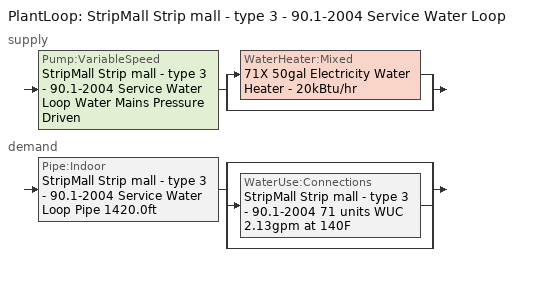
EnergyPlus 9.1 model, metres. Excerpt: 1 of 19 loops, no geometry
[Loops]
PlantLoop 'StripMall Strip mall - type 3 - 90.1-2004 Service Water Loop'
 supply: Pump:VariableSpeed 'StripMall Strip mall - type 3 - 90.1-2004 Service Water Loop Water Mains Pressure Driven' > split
  | WaterHeater:Mixed '71X 50gal Electricity Water Heater - 20kBtu/hr'
  | bypass
 demand: Pipe:Indoor 'StripMall Strip mall - type 3 - 90.1-2004 Service Water Loop Pipe 1420.0ft' > split
  | bypass
  | WaterUse:Connections 'StripMall Strip mall - type 3 - 90.1-2004 71 units WUC 2.13gpm at 140F'
  | bypass
[Material]
Copper pipe 0.75in type L 5: Roughness=Smooth; Thickness {m}=0.001143; Conductivity {W/m-K}=386; Density {kg/m3}=8906.27; Specific Heat {J/kg-K}=385.1856; Thermal Absorptance=0.9; Solar Absorptance=0.7; Visible Absorptance=0.7
[Construction]
Uninsulated copper pipe 0.75in type L 5: Copper pipe 0.75in type L 5
[SetpointManager:Scheduled]
Service hot water setpoint manager 5: Control Variable=Temperature; Schedule=Service Water Loop Temp - 140F 5; Setpoint Node or NodeList=StripMall Strip mall - type 3 - 90.1-2004 Service Water Loop Supply Outlet Node
[PlantLoop]
StripMall Strip mall - type 3 - 90.1-2004 Service Water Loop: Fluid Type=Water; Plant Equipment Operation Scheme=StripMall Strip mall - type 3 - 90.1-2004 Service Water Loop Operation Schemes; Maximum Loop Temperature {C}=60; Minimum Loop Temperature {C}=10; Maximum Loop Flow Rate {m3/s}=Autosize; Minimum Loop Flow Rate {m3/s}=0; Plant Loop Volume {m3}=Autocalculate; Load Distribution Scheme=Optimal; Plant Loop Demand Calculation Scheme=SingleSetpoint
[Sizing:Plant]
StripMall Strip mall - type 3 - 90.1-2004 Service Water Loop: Loop Type=Heating; Design Loop Exit Temperature {C}=60; Loop Design Temperature Difference {deltaC}=5; Sizing Option=NonCoincident; Zone Timesteps in Averaging Window=1; Coincident Sizing Factor Mode=None
[Pump:VariableSpeed]
StripMall Strip mall - type 3 - 90.1-2004 Service Water Loop Water Mains Pressure Driven: Design Maximum Flow Rate {m3/s}=Autosize; Design Pump Head {Pa}=0.001; Design Power Consumption {W}=Autosize; Motor Efficiency=1; Fraction of Motor Inefficiencies to Fluid Stream=0; Coefficient 1 of the Part Load Performance Curve=0; Coefficient 2 of the Part Load Performance Curve=1; Coefficient 3 of the Part Load Performance Curve=0; Coefficient 4 of the Part Load Performance Curve=0; Design Minimum Flow Rate {m3/s}=0; Pump Control Type=Continuous; Skin Loss Radiative Fraction=0.5; Design Power Sizing Method=PowerPerFlowPerPressure; Design Electric Power per Unit Flow Rate {W/(m3/s)}=348701.1; Design Shaft Power per Unit Flow Rate per Unit Head=1.28205; Design Minimum Flow Rate Fraction=0
[PlantEquipmentOperationSchemes]
StripMall Strip mall - type 3 - 90.1-2004 Service Water Loop Operation Schemes: Control Scheme Object Type 1=PlantEquipmentOperation:HeatingLoad; Control Scheme Name 1=StripMall Strip mall - type 3 - 90.1-2004 Service Water Loop Heating Operation Scheme; Control Scheme Schedule Name 1=Always On Discrete
[PlantEquipmentList]
StripMall Strip mall - type 3 - 90.1-2004 Service Water Loop Heating Equipment List: WaterHeater:Mixed, 71X 50gal Electricity Water Heater - 20kBtu/hr
[WaterHeater:Mixed]
71X 50gal Electricity Water Heater - 20kBtu/hr: Tank Volume {m3}=13.4382; Setpoint Temperature Schedule=Service Water Loop Temp - 140F 5; Deadband Temperature Difference {deltaC}=2; Maximum Temperature Limit {C}=60; Heater Control Type=Cycle; Heater Maximum Capacity {W}=416161; Heater Ignition Minimum Flow Rate {m3/s}=0; Heater Ignition Delay {s}=0; Heater Fuel Type=Electricity; Heater Thermal Efficiency=1; Off Cycle Parasitic Fuel Consumption Rate {W}=0; Off Cycle Parasitic Fuel Type=Electricity; Off Cycle Parasitic Heat Fraction to Tank=0.8; On Cycle Parasitic Fuel Consumption Rate {W}=0; On Cycle Parasitic Fuel Type=Electricity; On Cycle Parasitic Heat Fraction to Tank=0; Ambient Temperature Indicator=Schedule; Ambient Temperature Schedule=Water Heater Ambient Temp Schedule - 71.6f 5; Off Cycle Loss Coefficient to Ambient Temperature {W/K}=1.053; Off Cycle Loss Fraction to Zone=1; On Cycle Loss Coefficient to Ambient Temperature {W/K}=1.053; On Cycle Loss Fraction to Zone=1; Use Side Effectiveness=1; Source Side Effectiveness=1; Use Side Design Flow Rate {m3/s}=Autosize; Source Side Design Flow Rate {m3/s}=Autosize; Indirect Water Heating Recovery Time {hr}=1.5; Source Side Flow Control Mode=IndirectHeatPrimarySetpoint
[WaterUse:Connections]
StripMall Strip mall - type 3 - 90.1-2004 71 units WUC 2.13gpm at 140F: Water Use Equipment Name 1=StripMall Strip mall - type 3 - 90.1-2004 71 units Service Water Use 2.13gpm at 140F
[WaterUse:Equipment]
StripMall Strip mall - type 3 - 90.1-2004 71 units Service Water Use 2.13gpm at 140F: Peak Flow Rate {m3/s}=0.000134382; Flow Rate Fraction Schedule=RetailStripmall Type3_SWH_SCH; Target Temperature Schedule=Mixed Water At Faucet Temp - 140F 7; Sensible Fraction Schedule=Fraction Sensible - 0.2; Latent Fraction Schedule=Fraction Latent - 0.05
[PlantEquipmentOperation:HeatingLoad]
StripMall Strip mall - type 3 - 90.1-2004 Service Water Loop Heating Operation Scheme: Load Range Lower Limit 1 {W}=0; Load Range Upper Limit 1 {W}=1000000000; Range Equipment List Name 1=StripMall Strip mall - type 3 - 90.1-2004 Service Water Loop Heating Equipment List
[Pipe:Indoor]
StripMall Strip mall - type 3 - 90.1-2004 Service Water Loop Pipe 1420.0ft: Construction=Uninsulated copper pipe 0.75in type L 5; Environment Type=Schedule; Ambient Temperature Schedule=StripMall Strip mall - type 3 - 90.1-2004 Service Water Loop Piping Air Temp - 70F; Ambient Air Velocity Schedule=StripMall Strip mall - type 3 - 90.1-2004 Service Water Loop Piping Air Velocity - 0.67mph; Pipe Inside Diameter {m}=0.019939; Pipe Length {m}=432.816
[Schedule:Day:Interval]
Fraction Latent - 0.05 Default: No, 24:00, 0.05
Fraction Sensible - 0.2 Default: No, 24:00, 0.2
Mixed Water At Faucet Temp - 140F Default 7; Service Water Loop Temp - 140F Default 5: No, 24:00, 60
RetailStripmall Type3_SWH_SCH Default: No, 10:00, 0, 11:00, 0.12, 12:00, 0.29, 13:00, 0.31, 15:00, 0.36, 16:00, 0.34, 17:00, 0.35, 18:00, 0.37, 24:00, 0
RetailStripmall Type3_SWH_SCH SmrDsn|Wkdy Day; RetailStripmall Type3_SWH_SCH Summer Design Day: No, 09:00, 0, 10:00, 0.15, 11:00, 0.25, 12:00, 0.41, 13:00, 0.57, 14:00, 0.62, 15:00, 0.61, 16:00, 0.5, 17:00, 0.45, 18:00, 0.46, 19:00, 0.47, 20:00, 0.42, 21:00, 0.34, 24:00, 0
RetailStripmall Type3_SWH_SCH Winter Design Day; RetailStripmall Type3_SWH_SCH WntrDsn|Sat Day: No, 09:00, 0, 10:00, 0.2, 11:00, 0.27, 12:00, 0.42, 13:00, 0.54, 14:00, 0.59, 15:00, 0.6, 16:00, 0.49, 17:00, 0.48, 18:00, 0.47, 19:00, 0.46, 24:00, 0
StripMall Strip mall - type 3 - 90.1-2004 Service Water Loop Piping Air Temp - 70F Default: No, 24:00, 21.1111
StripMall Strip mall - type 3 - 90.1-2004 Service Water Loop Piping Air Velocity - 0.67mph Default: No, 24:00, 0.3
Water Heater Ambient Temp Schedule - 71.6f Default 5: No, 24:00, 22
[Schedule:Week:Daily]
Fraction Latent - 0.05 Week Rule - Jan1-Dec31: Fraction Latent - 0.05 Default, Fraction Latent - 0.05 Default, Fraction Latent - 0.05 Default, Fraction Latent - 0.05 Default, Fraction Latent - 0.05 Default, Fraction Latent - 0.05 Default, Fraction Latent - 0.05 Default, Fraction Latent - 0.05 Default, Fraction Latent - 0.05 Default, Fraction Latent - 0.05 Default, Fraction Latent - 0.05 Default, Fraction Latent - 0.05 Default
Fraction Sensible - 0.2 Week Rule - Jan1-Dec31: Fraction Sensible - 0.2 Default, Fraction Sensible - 0.2 Default, Fraction Sensible - 0.2 Default, Fraction Sensible - 0.2 Default, Fraction Sensible - 0.2 Default, Fraction Sensible - 0.2 Default, Fraction Sensible - 0.2 Default, Fraction Sensible - 0.2 Default, Fraction Sensible - 0.2 Default, Fraction Sensible - 0.2 Default, Fraction Sensible - 0.2 Default, Fraction Sensible - 0.2 Default
Mixed Water At Faucet Temp - 140F 7 Week Rule - Jan1-Dec31: Mixed Water At Faucet Temp - 140F Default 7, Mixed Water At Faucet Temp - 140F Default 7, Mixed Water At Faucet Temp - 140F Default 7, Mixed Water At Faucet Temp - 140F Default 7, Mixed Water At Faucet Temp - 140F Default 7, Mixed Water At Faucet Temp - 140F Default 7, Mixed Water At Faucet Temp - 140F Default 7, Mixed Water At Faucet Temp - 140F Default 7, Mixed Water At Faucet Temp - 140F Default 7, Mixed Water At Faucet Temp - 140F Default 7, Mixed Water At Faucet Temp - 140F Default 7, Mixed Water At Faucet Temp - 140F Default 7
RetailStripmall Type3_SWH_SCH Week Rule - Jan1-Dec31: RetailStripmall Type3_SWH_SCH Default, RetailStripmall Type3_SWH_SCH SmrDsn|Wkdy Day, RetailStripmall Type3_SWH_SCH SmrDsn|Wkdy Day, RetailStripmall Type3_SWH_SCH SmrDsn|Wkdy Day, RetailStripmall Type3_SWH_SCH SmrDsn|Wkdy Day, RetailStripmall Type3_SWH_SCH SmrDsn|Wkdy Day, RetailStripmall Type3_SWH_SCH WntrDsn|Sat Day, RetailStripmall Type3_SWH_SCH Default, RetailStripmall Type3_SWH_SCH Summer Design Day, RetailStripmall Type3_SWH_SCH Winter Design Day, RetailStripmall Type3_SWH_SCH Default, RetailStripmall Type3_SWH_SCH Default
Service Water Loop Temp - 140F 5 Week Rule - Jan1-Dec31: Service Water Loop Temp - 140F Default 5, Service Water Loop Temp - 140F Default 5, Service Water Loop Temp - 140F Default 5, Service Water Loop Temp - 140F Default 5, Service Water Loop Temp - 140F Default 5, Service Water Loop Temp - 140F Default 5, Service Water Loop Temp - 140F Default 5, Service Water Loop Temp - 140F Default 5, Service Water Loop Temp - 140F Default 5, Service Water Loop Temp - 140F Default 5, Service Water Loop Temp - 140F Default 5, Service Water Loop Temp - 140F Default 5
StripMall Strip mall - type 3 - 90.1-2004 Service Water Loop Piping Air Temp - 70F Week Rule - Jan1-Dec31: StripMall Strip mall - type 3 - 90.1-2004 Service Water Loop Piping Air Temp - 70F Default, StripMall Strip mall - type 3 - 90.1-2004 Service Water Loop Piping Air Temp - 70F Default, StripMall Strip mall - type 3 - 90.1-2004 Service Water Loop Piping Air Temp - 70F Default, StripMall Strip mall - type 3 - 90.1-2004 Service Water Loop Piping Air Temp - 70F Default, StripMall Strip mall - type 3 - 90.1-2004 Service Water Loop Piping Air Temp - 70F Default, StripMall Strip mall - type 3 - 90.1-2004 Service Water Loop Piping Air Temp - 70F Default, StripMall Strip mall - type 3 - 90.1-2004 Service Water Loop Piping Air Temp - 70F Default, StripMall Strip mall - type 3 - 90.1-2004 Service Water Loop Piping Air Temp - 70F Default, StripMall Strip mall - type 3 - 90.1-2004 Service Water Loop Piping Air Temp - 70F Default, StripMall Strip mall - type 3 - 90.1-2004 Service Water Loop Piping Air Temp - 70F Default, StripMall Strip mall - type 3 - 90.1-2004 Service Water Loop Piping Air Temp - 70F Default, StripMall Strip mall - type 3 - 90.1-2004 Service Water Loop Piping Air Temp - 70F Default
StripMall Strip mall - type 3 - 90.1-2004 Service Water Loop Piping Air Velocity - 0.67mph Week Rule - Jan1-Dec31: StripMall Strip mall - type 3 - 90.1-2004 Service Water Loop Piping Air Velocity - 0.67mph Default, StripMall Strip mall - type 3 - 90.1-2004 Service Water Loop Piping Air Velocity - 0.67mph Default, StripMall Strip mall - type 3 - 90.1-2004 Service Water Loop Piping Air Velocity - 0.67mph Default, StripMall Strip mall - type 3 - 90.1-2004 Service Water Loop Piping Air Velocity - 0.67mph Default, StripMall Strip mall - type 3 - 90.1-2004 Service Water Loop Piping Air Velocity - 0.67mph Default, StripMall Strip mall - type 3 - 90.1-2004 Service Water Loop Piping Air Velocity - 0.67mph Default, StripMall Strip mall - type 3 - 90.1-2004 Service Water Loop Piping Air Velocity - 0.67mph Default, StripMall Strip mall - type 3 - 90.1-2004 Service Water Loop Piping Air Velocity - 0.67mph Default, StripMall Strip mall - type 3 - 90.1-2004 Service Water Loop Piping Air Velocity - 0.67mph Default, StripMall Strip mall - type 3 - 90.1-2004 Service Water Loop Piping Air Velocity - 0.67mph Default, StripMall Strip mall - type 3 - 90.1-2004 Service Water Loop Piping Air Velocity - 0.67mph Default, StripMall Strip mall - type 3 - 90.1-2004 Service Water Loop Piping Air Velocity - 0.67mph Default
Water Heater Ambient Temp Schedule - 71.6f 5 Week Rule - Jan1-Dec31: Water Heater Ambient Temp Schedule - 71.6f Default 5, Water Heater Ambient Temp Schedule - 71.6f Default 5, Water Heater Ambient Temp Schedule - 71.6f Default 5, Water Heater Ambient Temp Schedule - 71.6f Default 5, Water Heater Ambient Temp Schedule - 71.6f Default 5, Water Heater Ambient Temp Schedule - 71.6f Default 5, Water Heater Ambient Temp Schedule - 71.6f Default 5, Water Heater Ambient Temp Schedule - 71.6f Default 5, Water Heater Ambient Temp Schedule - 71.6f Default 5, Water Heater Ambient Temp Schedule - 71.6f Default 5, Water Heater Ambient Temp Schedule - 71.6f Default 5, Water Heater Ambient Temp Schedule - 71.6f Default 5
[Schedule:Year]
Fraction Latent - 0.05: Fraction Latent - 0.05 Week Rule - Jan1-Dec31, 1, 1, 12, 31
Fraction Sensible - 0.2: Fraction Sensible - 0.2 Week Rule - Jan1-Dec31, 1, 1, 12, 31
Mixed Water At Faucet Temp - 140F 7: Mixed Water At Faucet Temp - 140F 7 Week Rule - Jan1-Dec31, 1, 1, 12, 31
RetailStripmall Type3_SWH_SCH: RetailStripmall Type3_SWH_SCH Week Rule - Jan1-Dec31, 1, 1, 12, 31
Service Water Loop Temp - 140F 5: Service Water Loop Temp - 140F 5 Week Rule - Jan1-Dec31, 1, 1, 12, 31
StripMall Strip mall - type 3 - 90.1-2004 Service Water Loop Piping Air Temp - 70F: StripMall Strip mall - type 3 - 90.1-2004 Service Water Loop Piping Air Temp - 70F Week Rule - Jan1-Dec31, 1, 1, 12, 31
StripMall Strip mall - type 3 - 90.1-2004 Service Water Loop Piping Air Velocity - 0.67mph: StripMall Strip mall - type 3 - 90.1-2004 Service Water Loop Piping Air Velocity - 0.67mph Week Rule - Jan1-Dec31, 1, 1, 12, 31
Water Heater Ambient Temp Schedule - 71.6f 5: Water Heater Ambient Temp Schedule - 71.6f 5 Week Rule - Jan1-Dec31, 1, 1, 12, 31
[Schedule:Constant]
Always On Discrete: Hourly Value=1
